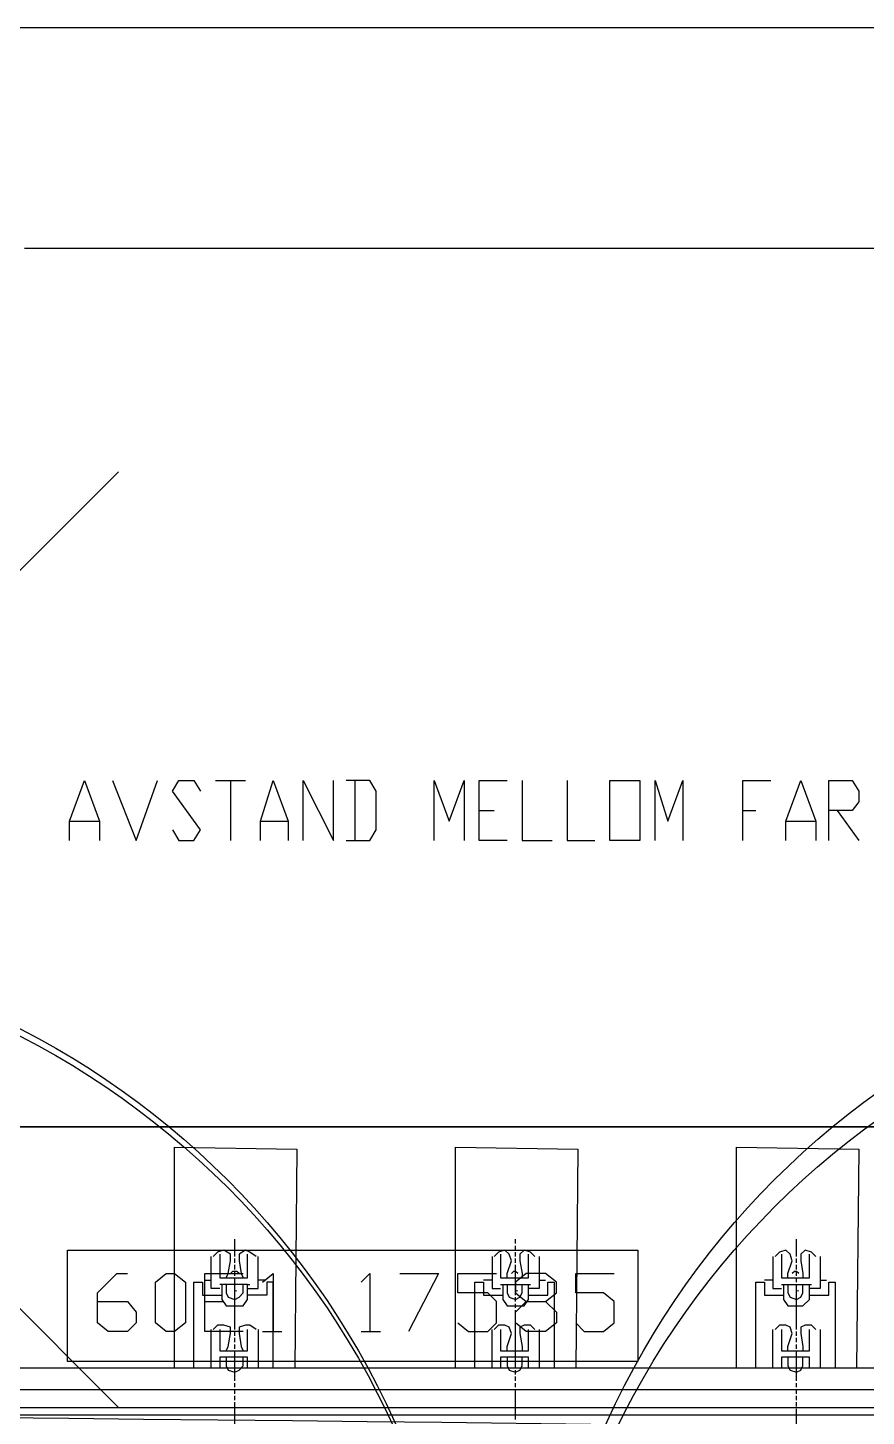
# Model space of a CAD drawing. Header units: millimetres. Extents: x -45 to 90, y -17 to 16.
# Drawn here: x 4.059 to 5.852, y 0.731 to 3.699 of the extents above; entities that cross this region are included whole.
import ezdxf

# ---------------------------------------------------------------- set-up
doc = ezdxf.new("R2010")
doc.units = ezdxf.units.MM
doc.header["$PDMODE"] = 3
doc.layers.add('PDF_Geometry', color=7, linetype='Continuous')

msp = doc.modelspace()

# ---------------------------------------------------------------- linework, layer by layer
at = {"color": 5}
msp.add_line((0, 1.35), (53.4325, 1.35), dxfattribs=at)
at = {"color": 2}
msp.add_line((0, 0.75), (53.4325, 0.75), dxfattribs=at)
at = {"color": 6}
msp.add_lwpolyline([(-0.0021, -1.3499), (23.64, -1.95), (23.7209, 1.35), (0.0002, 1.3501)], close=True, dxfattribs=at)
at = {"color": 4}
for centre in [(3.2478, 0), (3.2478, -0.0159), (6.8933, 0), (6.8928, -0.0589)]:
    msp.add_circle(centre, 1.75, dxfattribs=at)
at = {"color": 2}
msp.add_arc((-0.8299, -500.0575), 500.8082, 85.235272, 89.904911, dxfattribs=at)
at = {"color": 4}
msp.add_point((3.2531, 1.75), dxfattribs=at)
at = {"layer": 'PDF_Geometry', "lineweight": 25}
for points in [[(36.9251, 3.6994), (0.1467, 3.6994)], [(16.9521, 3.2272), (4.0524, 3.2272)], [(4.1486, 1.962), (4.1486, 2.0033), (4.1807, 2.0904), (4.2128, 2.0033), (4.2128, 1.962)], [(4.2403, 2.0904), (4.2907, 1.962), (4.3366, 2.0904)], [(4.3687, 1.9849), (4.3824, 1.962), (4.4145, 1.962), (4.4283, 1.9849), (4.3687, 2.0674), (4.3824, 2.0904), (4.4145, 2.0904), (4.4283, 2.0674)], [(4.4603, 2.0904), (4.5245, 2.0904)], [(4.4924, 2.0904), (4.4924, 1.962)], [(4.5566, 1.962), (4.5566, 2.0033), (4.5841, 2.0904), (4.6162, 2.0033), (4.6162, 1.962)], [(4.6483, 1.962), (4.6483, 2.0904), (4.7125, 1.962), (4.7125, 2.0904)], [(4.74, 1.962), (4.7904, 1.962), (4.8042, 1.9849), (4.8042, 2.0674), (4.7904, 2.0904), (4.74, 2.0904)], [(4.7583, 2.0904), (4.7583, 1.962)], [(4.9279, 1.962), (4.9279, 2.0904), (4.96, 2.0033), (4.9921, 2.0904), (4.9921, 1.962)], [(5.0838, 1.962), (5.0242, 1.962), (5.0242, 2.0904), (5.0838, 2.0904)], [(5.1159, 2.0904), (5.1159, 1.962), (5.1801, 1.962)], [(5.2121, 2.0904), (5.2121, 1.962), (5.2717, 1.962)], [(5.4001, 1.962), (5.4001, 2.0904), (5.4276, 2.0033), (5.4597, 2.0904), (5.4597, 1.962)], [(5.588, 1.962), (5.588, 2.0904), (5.6476, 2.0904)], [(5.6797, 1.962), (5.6797, 2.0033), (5.7118, 2.0904), (5.7439, 2.0033), (5.7439, 1.962)], [(5.7714, 1.962), (5.7714, 2.0904), (5.8218, 2.0904), (5.8356, 2.0674), (5.8356, 2.0445), (5.8218, 2.0262), (5.7714, 2.0262)], [(5.0242, 2.0262), (5.0563, 2.0262)], [(5.588, 2.0262), (5.6155, 2.0262)], [(5.7897, 2.0262), (5.8356, 1.962)], [(4.1486, 2.0033), (4.2128, 2.0033)], [(4.5566, 2.0033), (4.6162, 2.0033)], [(5.6797, 2.0033), (5.7439, 2.0033)], [(4.3732, 0.8343), (4.3732, 1.3065), (4.6345, 1.3019), (4.63, 0.8343)], [(4.9738, 0.8343), (4.9738, 1.3065), (5.2351, 1.3019), (5.2305, 0.8343)], [(5.5743, 0.8343), (5.5743, 1.3065), (5.8356, 1.3019), (5.831, 0.8343)], [(4.5016, 1.0727), (4.5016, 1.0819), (4.5016, 1.0864), (4.5016, 1.0956), (4.5016, 1.1002), (4.5016, 1.1094)], [(5.1021, 1.1002), (5.1021, 1.1094)], [(5.7026, 1.0727), (5.7026, 1.0819), (5.7026, 1.0864), (5.7026, 1.0956), (5.7026, 1.1002), (5.7026, 1.1094)], [(4.4374, 1.0223), (4.4512, 1.0223), (4.4512, 1.0727)], [(4.4833, 1.0268), (4.4879, 1.036), (4.4924, 1.0635), (4.4924, 1.0773), (4.4787, 1.0864), (4.4649, 1.0819), (4.4558, 1.0727)], [(4.4695, 1.0773), (4.4695, 1.0268), (4.5291, 1.0268), (4.5291, 1.0773)], [(4.5474, 1.0727), (4.5337, 1.0819), (4.5245, 1.0864), (4.5108, 1.0773), (4.5108, 1.0635), (4.5154, 1.036), (4.5199, 1.0268)], [(4.5658, 1.0223), (4.552, 1.0223), (4.552, 1.0727)], [(5.0517, 1.0727), (5.0517, 1.0223), (5.0334, 1.0223)], [(5.0838, 1.0268), (5.0838, 1.036), (5.093, 1.0635), (5.0884, 1.0773), (5.0792, 1.0864), (5.0655, 1.0819), (5.0563, 1.0727)], [(5.07, 1.0773), (5.07, 1.0268), (5.1296, 1.0268), (5.1296, 1.0773)], [(5.1021, 1.0864), (5.1021, 1.0956)], [(5.1021, 1.0727), (5.1021, 1.0819)], [(5.1434, 1.0727), (5.1342, 1.0819), (5.1205, 1.0864), (5.1113, 1.0773), (5.1113, 1.0635), (5.1159, 1.036), (5.1159, 1.0268)], [(5.1525, 1.0727), (5.1525, 1.0223), (5.1663, 1.0223)], [(5.6522, 1.0727), (5.6522, 1.0223), (5.6339, 1.0223)], [(5.6843, 1.0268), (5.6843, 1.036), (5.6935, 1.0635), (5.6889, 1.0773), (5.6797, 1.0864), (5.666, 1.0819), (5.6568, 1.0727)], [(5.6706, 1.0773), (5.6706, 1.0268), (5.7301, 1.0268), (5.7301, 1.0773)], [(5.7439, 1.0727), (5.7347, 1.0819), (5.721, 1.0864), (5.7118, 1.0773), (5.7118, 1.0635), (5.7164, 1.036), (5.7164, 1.0268)], [(5.7531, 1.0727), (5.7531, 1.0223), (5.7668, 1.0223)], [(4.5108, 1.036), (4.5062, 1.0406), (4.497, 1.0406), (4.4924, 1.036)], [(4.5016, 1.0589), (4.5016, 1.0681)], [(4.5016, 1.0452), (4.5016, 1.0545)], [(4.5016, 1.0314), (4.5016, 1.0406)], [(5.1067, 1.036), (5.1021, 1.0406), (5.0975, 1.0406), (5.093, 1.036)], [(5.1021, 1.0589), (5.1021, 1.0681)], [(5.1021, 0.9902), (5.1021, 0.9993), (5.1021, 1.0039), (5.1021, 1.0131), (5.1021, 1.0177), (5.1021, 1.0268), (5.1021, 1.0314), (5.1021, 1.0406), (5.1021, 1.0452), (5.1021, 1.0545)], [(5.7072, 1.036), (5.7026, 1.0406), (5.6981, 1.0406), (5.6935, 1.036)], [(5.7026, 1.0589), (5.7026, 1.0681)], [(5.7026, 1.0452), (5.7026, 1.0545)], [(5.7026, 1.0314), (5.7026, 1.0406)], [(4.2082, 0.9764), (4.2724, 0.9764), (4.2907, 0.9535), (4.2907, 0.9306), (4.2724, 0.9122), (4.2311, 0.9122), (4.2082, 0.9306), (4.2082, 0.9948), (4.2495, 1.036), (4.2724, 1.036)], [(4.4145, 0.8343), (4.4145, 1.0177), (4.4328, 1.0177), (4.4328, 0.9902), (4.4741, 0.9902)], [(4.5199, 0.9122), (4.4374, 0.9122), (4.4374, 1.036), (4.5199, 1.036)], [(4.4695, 1.0039), (4.4512, 1.0039), (4.4512, 1.0223)], [(4.4741, 1.0131), (4.4741, 0.981), (4.4833, 0.9672), (4.5199, 0.9672), (4.5291, 0.981), (4.5291, 1.0131), (4.4741, 1.0131), (4.4695, 1.0131)], [(4.4833, 1.0131), (4.4833, 0.9948), (4.4879, 0.9856), (4.5016, 0.981), (4.5108, 0.9856), (4.5199, 0.9948), (4.5199, 1.0131)], [(4.5016, 0.9168), (4.5016, 0.9306), (4.5016, 0.9443), (4.5016, 0.9581), (4.5016, 0.9718), (4.5016, 0.9856), (4.5016, 0.9993), (4.5016, 1.0131), (4.5016, 1.0268)], [(4.5291, 1.0039), (4.552, 1.0039), (4.552, 1.0223)], [(4.5841, 0.8343), (4.5841, 1.0177), (4.5704, 1.0177), (4.5704, 0.9902), (4.5291, 0.9902)], [(4.5291, 1.0131), (4.5337, 1.0131)], [(4.5612, 1.0177), (4.5841, 1.036), (4.5841, 0.9122)], [(4.7721, 1.0177), (4.7904, 1.036), (4.7904, 0.9122)], [(4.8546, 1.036), (4.9371, 1.036), (4.8729, 0.9122)], [(4.9784, 0.9306), (5.0013, 0.9122), (5.0425, 0.9122), (5.0609, 0.9306), (5.0609, 0.9764), (5.0425, 0.9948), (4.9784, 0.9948), (4.9784, 1.036), (5.0609, 1.036)], [(5.015, 0.8343), (5.015, 1.0177), (5.0334, 1.0177), (5.0334, 0.9902), (5.0746, 0.9902)], [(5.0517, 1.0223), (5.0517, 1.0039), (5.07, 1.0039)], [(5.07, 1.0131), (5.0746, 1.0131), (5.1296, 1.0131)], [(5.0746, 1.0131), (5.0746, 0.981), (5.0838, 0.9672), (5.1205, 0.9672), (5.1296, 0.981), (5.1296, 1.0131), (5.1342, 1.0131)], [(5.0838, 1.0131), (5.0838, 0.9948), (5.0884, 0.9856), (5.1021, 0.981), (5.1113, 0.9856), (5.1159, 0.9948), (5.1159, 1.0131)], [(5.1663, 0.9764), (5.1892, 0.9535), (5.1892, 0.9306), (5.1663, 0.9122), (5.125, 0.9122), (5.1021, 0.9306), (5.1021, 0.9535), (5.125, 0.9764), (5.1663, 0.9764), (5.1892, 0.9948), (5.1892, 1.0177), (5.1663, 1.036), (5.125, 1.036), (5.1021, 1.0177), (5.1021, 0.9948), (5.125, 0.9764)], [(5.1525, 1.0223), (5.1525, 1.0039), (5.1296, 1.0039)], [(5.1296, 0.9902), (5.1709, 0.9902), (5.1709, 1.0177), (5.1846, 1.0177), (5.1846, 0.8343)], [(5.2305, 0.9306), (5.2488, 0.9122), (5.2901, 0.9122), (5.313, 0.9306), (5.313, 0.9764), (5.2901, 0.9948), (5.2305, 0.9948), (5.2305, 1.036), (5.313, 1.036)], [(5.6155, 0.8343), (5.6155, 1.0177), (5.6339, 1.0177), (5.6339, 0.9902), (5.6751, 0.9902)], [(5.6522, 1.0223), (5.6522, 1.0039), (5.6706, 1.0039)], [(5.6706, 1.0131), (5.6751, 1.0131), (5.7301, 1.0131)], [(5.6751, 1.0131), (5.6751, 0.981), (5.6843, 0.9672), (5.7164, 0.9672), (5.7301, 0.981), (5.7301, 1.0131), (5.7347, 1.0131)], [(5.6843, 1.0131), (5.6843, 0.9948), (5.6889, 0.9856), (5.7026, 0.981), (5.7118, 0.9856), (5.7164, 0.9948), (5.7164, 1.0131)], [(5.7026, 1.0177), (5.7026, 1.0268)], [(5.7026, 0.9168), (5.7026, 0.9306), (5.7026, 0.9443), (5.7026, 0.9581), (5.7026, 0.9718), (5.7026, 0.9856), (5.7026, 0.9993), (5.7026, 1.0131)], [(5.7531, 1.0223), (5.7531, 1.0039), (5.7301, 1.0039)], [(5.7301, 0.9902), (5.7714, 0.9902), (5.7714, 1.0177), (5.7852, 1.0177), (5.7852, 0.8343)], [(5.1021, 0.9764), (5.1021, 0.9856)], [(4.4374, 0.9764), (4.4787, 0.9764)], [(5.1021, 0.9627), (5.1021, 0.9718)], [(5.1021, 0.9489), (5.1021, 0.9581)], [(4.4833, 0.871), (4.4879, 0.8802), (4.4924, 0.9077), (4.4924, 0.9214), (4.4787, 0.926), (4.4649, 0.926), (4.4558, 0.9168)], [(4.5474, 0.9168), (4.5337, 0.926), (4.5245, 0.926), (4.5108, 0.9214), (4.5108, 0.9077), (4.5154, 0.8802), (4.5199, 0.871)], [(5.0838, 0.871), (5.0838, 0.8802), (5.093, 0.9077), (5.0884, 0.9214), (5.0792, 0.926), (5.0655, 0.926), (5.0563, 0.9168)], [(5.1021, 0.8343), (5.1021, 0.8481), (5.1021, 0.8618), (5.1021, 0.8756), (5.1021, 0.8893), (5.1021, 0.9031), (5.1021, 0.9168), (5.1021, 0.9306), (5.1021, 0.9443)], [(5.1434, 0.9168), (5.1342, 0.926), (5.1205, 0.926), (5.1113, 0.9214), (5.1113, 0.9077), (5.1159, 0.8802), (5.1159, 0.871)], [(5.6843, 0.871), (5.6843, 0.8802), (5.6935, 0.9077), (5.6889, 0.9214), (5.6797, 0.926), (5.666, 0.926), (5.6568, 0.9168)], [(5.7439, 0.9168), (5.7347, 0.926), (5.721, 0.926), (5.7118, 0.9214), (5.7118, 0.9077), (5.7164, 0.8802), (5.7164, 0.871)], [(4.4512, 0.8343), (4.4512, 0.9168)], [(4.4695, 0.9168), (4.4695, 0.871), (4.5291, 0.871), (4.5291, 0.9168)], [(4.5016, 0.9031), (4.5016, 0.9122)], [(4.5016, 0.8893), (4.5016, 0.8985)], [(4.552, 0.9168), (4.552, 0.8343)], [(4.5612, 0.9122), (4.6025, 0.9122)], [(4.7721, 0.9122), (4.8133, 0.9122)], [(5.0517, 0.8343), (5.0517, 0.9168)], [(5.07, 0.9168), (5.07, 0.871), (5.1296, 0.871), (5.1296, 0.9168)], [(5.1525, 0.9168), (5.1525, 0.8343)], [(5.6522, 0.8343), (5.6522, 0.9168)], [(5.6706, 0.9168), (5.6706, 0.871), (5.7301, 0.871), (5.7301, 0.9168)], [(5.7026, 0.9031), (5.7026, 0.9122)], [(5.7026, 0.8893), (5.7026, 0.8985)], [(5.7531, 0.9168), (5.7531, 0.8343)], [(4.5016, 0.8756), (4.5016, 0.8847)], [(4.5016, 0.8068), (4.5016, 0.816), (4.5016, 0.8206), (4.5016, 0.8297), (4.5016, 0.8343), (4.5016, 0.8435), (4.5016, 0.8481), (4.5016, 0.8572), (4.5016, 0.8618), (4.5016, 0.871)], [(5.7026, 0.8756), (5.7026, 0.8847)], [(5.7026, 0.8068), (5.7026, 0.816), (5.7026, 0.8206), (5.7026, 0.8297), (5.7026, 0.8343), (5.7026, 0.8435), (5.7026, 0.8481), (5.7026, 0.8572), (5.7026, 0.8618), (5.7026, 0.871)], [(-0.4813, 0.8343), (14.6738, 0.8343)], [(4.5291, 0.8343), (4.5291, 0.8572), (4.4695, 0.8572), (4.4695, 0.8343)], [(4.4833, 0.8572), (4.4833, 0.8389), (4.4879, 0.8297), (4.5016, 0.8253), (4.5108, 0.8297), (4.5199, 0.8389), (4.5199, 0.8572)], [(5.1296, 0.8343), (5.1296, 0.8572), (5.07, 0.8572), (5.07, 0.8343)], [(5.0838, 0.8572), (5.0838, 0.8389), (5.0884, 0.8297), (5.1021, 0.8253), (5.1113, 0.8297), (5.1159, 0.8389), (5.1159, 0.8572)], [(5.7301, 0.8343), (5.7301, 0.8572), (5.6706, 0.8572), (5.6706, 0.8343)], [(5.6843, 0.8572), (5.6843, 0.8389), (5.6889, 0.8297), (5.7026, 0.8253), (5.7118, 0.8297), (5.7164, 0.8389), (5.7164, 0.8572)], [(4.5016, 0.7931), (4.5016, 0.8022)], [(5.1021, 0.8206), (5.1021, 0.8297)], [(5.1021, 0.8068), (5.1021, 0.816)], [(5.1021, 0.7931), (5.1021, 0.8022)], [(5.7026, 0.7931), (5.7026, 0.8022)], [(-0.8068, 0.7885), (-0.7472, 0.7885), (16.7183, 0.7885), (16.7779, 0.7885)], [(4.5016, 0.7793), (4.5016, 0.7885)], [(4.5016, 0.7655), (4.5016, 0.7747)], [(5.1021, 0.7243), (5.1021, 0.7335), (5.1021, 0.738), (5.1021, 0.7472), (5.1021, 0.7518), (5.1021, 0.761), (5.1021, 0.7655), (5.1021, 0.7747), (5.1021, 0.7793), (5.1021, 0.7885)], [(5.7026, 0.7793), (5.7026, 0.7885)], [(5.7026, 0.7655), (5.7026, 0.7747)], [(4.5016, 0.6509), (4.5016, 0.6647), (4.5016, 0.6784), (4.5016, 0.6922), (4.5016, 0.706), (4.5016, 0.7197), (4.5016, 0.7335), (4.5016, 0.7472), (4.5016, 0.761)], [(5.7026, 0.7518), (5.7026, 0.761)], [(5.7026, 0.6509), (5.7026, 0.6647), (5.7026, 0.6784), (5.7026, 0.6922), (5.7026, 0.706), (5.7026, 0.7197), (5.7026, 0.7335), (5.7026, 0.7472)], [(9.6633, 0.7107), (9.2508, 0.7151), (9.1407, 0.7197), (9.0628, 0.7197), (8.5402, 0.7289), (8.4623, 0.7335), (8.2835, 0.7335), (7.683, 0.7335), (-0.0046, 0.7335)]]:
    msp.add_lwpolyline(points, dxfattribs=at)
for points in [[(5.3038, 1.962), (5.3038, 2.0904), (5.368, 2.0904), (5.368, 1.962)], [(4.144, 1.0864), (5.3634, 1.0864), (5.3634, 0.8481), (4.144, 0.8481)], [(4.3549, 0.9122), (4.332, 0.9306), (4.332, 1.0177), (4.3549, 1.036), (4.3732, 1.036), (4.3962, 1.0177), (4.3962, 0.9306), (4.3732, 0.9122)]]:
    msp.add_lwpolyline(points, close=True, dxfattribs=at)
at = {"layer": 'PDF_Geometry', "lineweight": 9}
for points in [[(4.5016, 0.9993), (4.5062, 0.9993)], [(5.1021, 0.9993), (5.1067, 0.9993)], [(5.7026, 0.9993), (5.7072, 0.9993)]]:
    msp.add_lwpolyline(points, dxfattribs=at)

doc.saveas('drawing.dxf')
